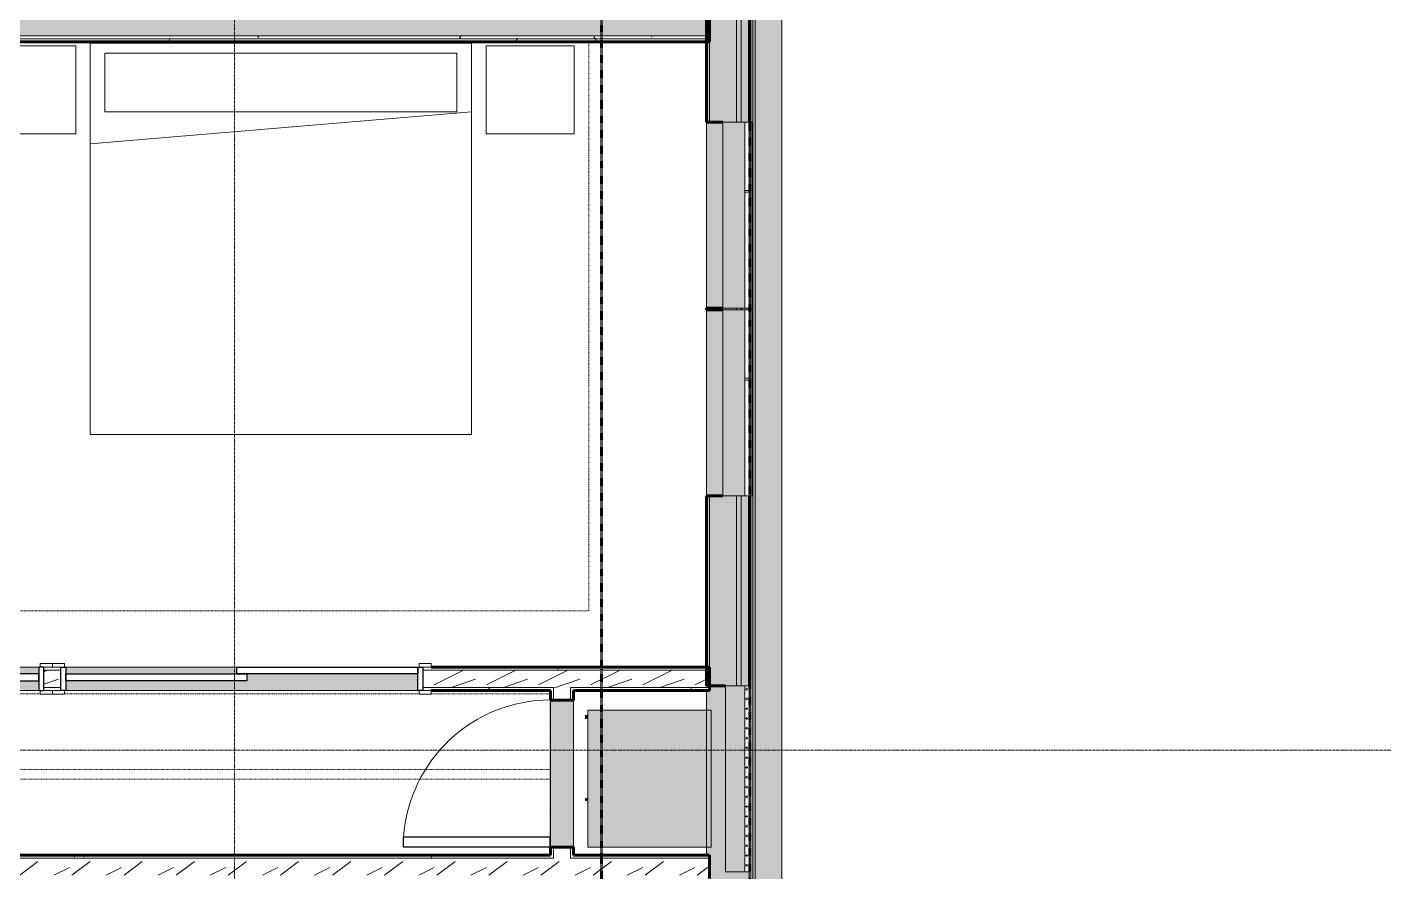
# Model space of a CAD drawing. Header units: inches. Extents: x -4061 to -1937, y 10959 to 12323.
# Drawn here: x -2215.7 to -1936.8, y 11510.4 to 11683 of the extents above; entities that cross this region are included whole.
import ezdxf

# ---------------------------------------------------------------- set-up
doc = ezdxf.new("R2010")
doc.units = ezdxf.units.IN
doc.header["$MEASUREMENT"] = 0
for name, pattern in [('Dash', [0.25, 0.125, -0.125]), ('Dash 1_16_', [0.125, 0.0625, -0.0625]), ('Grid Line 1_2_', [0.875, 0.5, -0.125, 0.125, -0.125])]:
    doc.linetypes.add(name, pattern=pattern)
for name, color, linetype, lineweight in [('0-1', 7, 'Continuous', 5), ('0-2', 250, 'Continuous', 9), ('0-3', 7, 'Continuous', 18), ('A-DOOR-1', 250, 'Continuous', 9), ('A-DOOR-2', 50, 'Continuous', 30), ('A-DOOR-FRAM-1', 50, 'Continuous', 30), ('A-GLAZ-1', 27, 'Continuous', 18), ('A-GLAZ-2', 7, 'Continuous', 18), ('A-GLAZ-3', 251, 'Continuous', 9), ('A-GLAZ-4', 55, 'Continuous', 18), ('A-WALL', 113, 'Continuous', 18), ('A-WALL-1', 8, 'Continuous', 5), ('A-WALL-2', 10, 'Continuous', 60), ('A-WALL-3', 7, 'Continuous', 18), ('A-WALL-4', 254, 'Continuous', 5), ('A-WALL-8', 27, 'Continuous', 18), ('A-WALL-PATT-1', 250, 'Continuous', 9), ('A-WALL-PATT-2', 253, 'Continuous', 9), ('A-WALL-PATT-4', 111, 'Continuous', 9), ('C-PROP-LINE-2', 91, 'Dash 1_16_', 60), ('I-FURN-1', 250, 'Continuous', 9), ('I-FURN-HDLN-1', 250, 'Dash', 9), ('I-WALL-2', 2, 'Continuous', 60), ('M-EQPM-1', 252, 'Continuous', 9), ('M-EQPM-2', 135, 'Continuous', 9), ('M-EQPM-3', 250, 'Continuous', 9), ('Q-CASE-HDLN-1', 250, 'Dash', 9), ('S-GRID-1', 1, 'Grid Line 1_2_', 9)]:
    doc.layers.add(name, color=color, linetype=linetype, lineweight=lineweight)
pattern_1 = [(0, (0, 0), (20.48, 5.12), [0.845, -14.515, 0.845, -14.515, -81.92]), (0, (0, 0), (20.48, 5.12), [-30.72, 0.845, -29.875, 0.845, -14.515, -35.84]), (0, (0, 0), (20.48, 5.12), [-76.8, 0.845, -9.395, 0.845, -24.755]), (120, (7.68, 2.56), (-14.67405, 15.1762003), [0.845, -14.515, 0.845, -14.515, -81.92]), (120, (7.68, 2.56), (-14.67405, 15.1762003), [-30.72, 0.845, -29.875, 0.845, -14.515, -35.84]), (120, (7.68, 2.56), (-14.67405, 15.1762003), [-76.8, 0.845, -9.395, 0.845, -24.755]), (240, (10.24, 12.8), (-5.80595, -20.2962003), [0.845, -14.515, 0.845, -14.515, -81.92]), (240, (10.24, 12.8), (-5.80595, -20.2962003), [-30.72, 0.845, -29.875, 0.845, -14.515, -35.84]), (240, (10.24, 12.8), (-5.80595, -20.2962003), [-76.8, 0.845, -9.395, 0.845, -24.755])]
pattern_2 = [(216.87, (4.265, 10.662), (31.9871619, 21.32545714), [5.331, -47.981]), (206.565, (10.662, 7.464), (-10.662476, -10.6620098), [11.921, -11.921]), (198.435, (10.662, 2.132), (-21.32449365, -10.6625869), [6.744, -26.974])]
pattern_3 = [(161.57, (0.32, 0.32), (-2.560496185, -0.000537386), [0, -18.214, 2.022, 0]), (18.43, (-0.32, 0.32), (-2.560496185, 0.000537386), [0, -18.214, 2.022, 0]), (108.43, (0.32, 0.32), (1.27922091, -6.400876726), [6.07, -14.166]), (71.57, (-0.32, 0.32), (1.27922091, 6.400876726), [6.07, -14.166])]

# ---------------------------------------------------------------- blocks, each defined once
blk = doc.blocks.new('HVAC_SPVU_AlliedAir_MGE4 - HVAC_SPVU_AlliedAir_MGE4-2202414-ENLARGED RCP - 3RD FLOOR PLAN - EAST')
at = {"layer": 'M-EQPM-1'}
for points in [[(14, 12.12), (14, 13.12), (-14, 13.12), (-14, 12.12), (13, 12.12)], [(14, -4.34), (14, 12.12), (-14, 12.12), (-14, -12.13), (14, -12.13)]]:
    blk.add_hatch(color=256, dxfattribs=at).paths.add_polyline_path(points, flags=0)
at = {"layer": 'M-EQPM-2'}
for points in [[(-12.25, -12.13), (-13, -12.13), (-12.99, -12.63), (-12.25, -12.63)], [(4.5, -12.63), (4.49, -12.13), (4, -12.13), (4.01, -12.63), (4.49, -12.63)]]:
    blk.add_hatch(color=256, dxfattribs=at).paths.add_polyline_path(points, flags=0)
at = {"layer": 'M-EQPM-3'}
for p, q in [((14, 13.12), (-14, 13.12)), ((-14, 13.12), (-14, 12.12)), ((-14, 12.12), (14, 12.12)), ((-14, 12.12), (-14, -12.13)), ((14, 12.12), (14, 13.12)), ((14, -12.13), (14, 12.12)), ((-14, -12.13), (14, -12.13)), ((-13, -12.63), (-12.25, -12.63)), ((4, -12.63), (4.5, -12.63))]:
    blk.add_line(p, q, dxfattribs=at)
blk = doc.blocks.new('Single-Flush - 30_ x 80_-1421383-ENLARGED RCP - 3RD FLOOR PLAN - EAST')
at = {"layer": 'A-DOOR-1'}
blk.add_arc((15, -2.375), 30.067, 180, 266.18593, dxfattribs=at)
at = {"layer": 'A-DOOR-2'}
for p, q in [((13, -2.375), (13, -32.375)), ((15, -2.375), (13, -2.375)), ((15, -2.375), (15, -32.375)), ((15, -32.375), (13, -32.375))]:
    blk.add_line(p, q, dxfattribs=at)
blk = doc.blocks.new('FOLDING_SLIDING CLOSET - 72_ x 80_-1372885-ENLARGED RCP - 3RD FLOOR PLAN - EAST')
at = {"layer": 'A-DOOR-1'}
for p, q in [((-38.75, 3.25), (-36.25, 3.25)), ((-38.75, 2.5), (-38.75, 3.25)), ((-36.25, 3.25), (-36.25, 2.5)), ((36.25, 3.25), (38.75, 3.25)), ((36.25, 2.5), (36.25, 3.25)), ((38.75, 3.25), (38.75, 2.5)), ((-36.25, 2.5), (-38.75, 2.5)), ((38.75, 2.5), (36.25, 2.5)), ((-38.75, -2.25), (-36.25, -2.25)), ((-38.75, -3), (-38.75, -2.25)), ((-36.25, -2.25), (-36.25, -3)), ((36.25, -2.25), (38.75, -2.25)), ((36.25, -3), (36.25, -2.25)), ((38.75, -2.25), (38.75, -3)), ((-36.25, -3), (-38.75, -3)), ((38.75, -3), (36.25, -3))]:
    blk.add_line(p, q, dxfattribs=at)
at = {"layer": 'A-DOOR-2'}
for p, q in [((-1, 0.5), (36, 0.5)), ((-1, -0.875), (-1, 0.5)), ((36, 0.5), (36, -0.875)), ((-36, -0.875), (1, -0.875)), ((-36, -2.25), (-36, -0.875)), ((1, -2.25), (-36, -2.25)), ((36, -0.875), (-1, -0.875)), ((1, -0.875), (1, -2.25))]:
    blk.add_line(p, q, dxfattribs=at)
at = {"layer": 'A-DOOR-FRAM-1'}
for p, q in [((-37, 2.5), (-36, 2.5)), ((-37, -2.25), (-37, 2.5)), ((-36, 2.5), (-36, -2.25)), ((36, 2.5), (37, 2.5)), ((36, -2.25), (36, 2.5)), ((37, 2.5), (37, -2.25)), ((-36, -2.25), (-37, -2.25)), ((37, -2.25), (36, -2.25))]:
    blk.add_line(p, q, dxfattribs=at)
blk = doc.blocks.new('OD_CW_Closet - OD_CW_Closet-2067908-ENLARGED RCP - 3RD FLOOR PLAN - EAST')
at = {"layer": 'Q-CASE-HDLN-1'}
for p, q in [((0.74, 22.35), (0.74, -7.65)), ((158.05, -9), (158.05, 24)), ((0.74, 8.5), (158.05, 8.5)), ((0.74, 6.5), (158.05, 6.5)), ((0.74, -9), (25.09, -9)), ((27.59, -9), (100.09, -9)), ((105.09, -9), (158.05, -9))]:
    blk.add_line(p, q, dxfattribs=at)
blk = doc.blocks.new('FOLDING_SLIDING CLOSET - 72_ x 80_-1372823-ENLARGED RCP - 3RD FLOOR PLAN - EAST')
at = {"layer": 'A-DOOR-1'}
for p, q in [((-36.25, 3), (-38.75, 3)), ((-38.75, 3), (-38.75, 2.25)), ((-36.25, 2.25), (-36.25, 3)), ((38.75, 3), (36.25, 3)), ((36.25, 3), (36.25, 2.25)), ((38.75, 2.25), (38.75, 3)), ((-38.75, 2.25), (-36.25, 2.25)), ((36.25, 2.25), (38.75, 2.25)), ((-36.25, -2.5), (-38.75, -2.5)), ((-38.75, -2.5), (-38.75, -3.25)), ((-36.25, -3.25), (-36.25, -2.5)), ((38.75, -2.5), (36.25, -2.5)), ((36.25, -2.5), (36.25, -3.25)), ((38.75, -3.25), (38.75, -2.5)), ((-38.75, -3.25), (-36.25, -3.25)), ((36.25, -3.25), (38.75, -3.25))]:
    blk.add_line(p, q, dxfattribs=at)
at = {"layer": 'A-DOOR-2'}
for p, q in [((1, 2.25), (-36, 2.25)), ((-36, 2.25), (-36, 0.875)), ((-36, 0.875), (1, 0.875)), ((36, 0.875), (-1, 0.875)), ((-1, 0.875), (-1, -0.5)), ((1, 0.875), (1, 2.25)), ((36, -0.5), (36, 0.875)), ((-1, -0.5), (36, -0.5))]:
    blk.add_line(p, q, dxfattribs=at)
at = {"layer": 'A-DOOR-FRAM-1'}
for p, q in [((-36, 2.25), (-37, 2.25)), ((-37, 2.25), (-37, -2.5)), ((-36, -2.5), (-36, 2.25)), ((36, 2.25), (36, -2.5)), ((37, 2.25), (36, 2.25)), ((37, -2.5), (37, 2.25)), ((-37, -2.5), (-36, -2.5)), ((36, -2.5), (37, -2.5))]:
    blk.add_line(p, q, dxfattribs=at)
blk = doc.blocks.new('Bed-Standard - King 78_ x 80_-1242963-ENLARGED RCP - 3RD FLOOR PLAN - EAST')
at = {"layer": 'I-FURN-1'}
for p, q in [((49.69, 38.2), (-28.31, 38.2)), ((-28.31, 38.2), (-28.31, -41.8)), ((49.69, -41.8), (49.69, 38.2)), ((-25.31, 36.2), (-25.31, 24.2)), ((-25.31, 36.2), (46.69, 36.2)), ((46.69, 36.2), (46.69, 24.2)), ((49.69, 24.2), (-28.31, 17.63)), ((-25.31, 24.2), (46.69, 24.2)), ((-28.31, -41.8), (49.69, -41.8))]:
    blk.add_line(p, q, dxfattribs=at)
at = {"layer": 'I-FURN-HDLN-1'}
for p, q in [((-64.31, 38.2), (-64.31, -77.8)), ((73.69, -77.8), (73.69, 38.2)), ((-64.31, -77.8), (73.69, -77.8))]:
    blk.add_line(p, q, dxfattribs=at)
blk = doc.blocks.new('Table-Night Stand - 18_ x 18_ x 24_-1352623-ENLARGED RCP - 3RD FLOOR PLAN - EAST')
at = {"layer": 'I-FURN-1'}
for p, q in [((18.15, 18), (0.15, 18)), ((0.15, 18), (0.15, 0)), ((18.15, 0), (18.15, 18)), ((0.15, 0), (18.15, 0))]:
    blk.add_line(p, q, dxfattribs=at)
blk = doc.blocks.new('CTR - 1st Phase - Unit Layouts_rvt-1-ENLARGED RCP - 3RD FLOOR PLAN - EAST')
at = {"layer": 'A-WALL-1'}
h = blk.add_hatch(color=256, dxfattribs=at)
h.paths.add_polyline_path([(-2213.32, 11547.42), (-2213.32, 11549.42), (-2250.32, 11549.42), (-2250.32, 11550.8), (-2285.32, 11550.8), (-2285.32, 11547.42), (-2238.78, 11547.42)], flags=0)
h.paths.add_polyline_path([(-2248.32, 11550.8), (-2213.32, 11550.8), (-2213.32, 11552.17), (-2248.32, 11552.17), (-2248.32, 11551.15)], flags=0)
h = blk.add_hatch(color=256, dxfattribs=at)
h.paths.add_polyline_path([(-2203.03, 11547.42), (-2135.82, 11547.42), (-2135.82, 11550.8), (-2170.82, 11550.8), (-2170.82, 11549.42), (-2207.82, 11549.42), (-2207.82, 11547.42)], flags=0)
h.paths.add_polyline_path([(-2172.82, 11550.8), (-2172.82, 11552.17), (-2207.82, 11552.17), (-2207.82, 11550.8), (-2202.86, 11550.8)], flags=0)
blk.add_hatch(color=256, dxfattribs=at).paths.add_polyline_path([(-2108.59, 11515.42), (-2103.97, 11515.42), (-2103.97, 11545.42), (-2108.72, 11545.42), (-2108.72, 11515.42)], flags=0)
at = {"layer": 'A-WALL-PATT-1'}
h = blk.add_hatch(dxfattribs=at)
h.set_pattern_fill('FP_1', color=256, style=0, pattern_type=2)
h.set_pattern_definition(pattern_1)
h.paths.add_polyline_path([(-2123.92, 11551.55), (-2076.17, 11551.55), (-2076.17, 11552.17), (-2134.82, 11552.17), (-2134.82, 11551.55), (-2124.86, 11551.55)], flags=0)
h.paths.add_polyline_path([(-2210.57, 11551.55), (-2208.82, 11551.55), (-2208.82, 11552.17), (-2212.32, 11552.17), (-2212.32, 11551.55)], flags=0)
h.paths.add_polyline_path([(-2288.07, 11551.55), (-2286.32, 11551.55), (-2286.32, 11552.17), (-2304.48, 11552.17), (-2303.86, 11551.55), (-2300.36, 11551.55)], flags=0)
h = blk.add_hatch(dxfattribs=at)
h.set_pattern_fill('FP_1', color=256, style=0, pattern_type=2)
h.set_pattern_definition(pattern_1)
h.paths.add_polyline_path([(-2093.26, 11547.42), (-2076.17, 11547.42), (-2076.17, 11548.05), (-2104.6, 11548.05), (-2104.6, 11547.42), (-2101.05, 11547.42)], flags=0)
h.paths.add_polyline_path([(-2133.07, 11547.42), (-2108.1, 11547.42), (-2108.1, 11548.05), (-2134.82, 11548.05), (-2134.82, 11547.42)], flags=0)
h.paths.add_polyline_path([(-2210.57, 11547.42), (-2208.82, 11547.42), (-2208.82, 11548.05), (-2212.32, 11548.05), (-2212.32, 11547.42)], flags=0)
h.paths.add_polyline_path([(-2299.73, 11547.42), (-2286.32, 11547.42), (-2286.32, 11548.05), (-2300.36, 11548.05)], flags=0)
h = blk.add_hatch(dxfattribs=at)
h.set_pattern_fill('FP_1', color=256, style=0, pattern_type=2)
h.set_pattern_definition(pattern_1)
h.paths.add_polyline_path([(-2108.1, 11513.77), (-2108.1, 11515.42), (-2108.72, 11515.42), (-2108.72, 11513.77), (-2108.59, 11513.77)], flags=0)
h.paths.add_polyline_path([(-2108.1, 11545.42), (-2108.1, 11547.42), (-2108.72, 11547.42), (-2108.72, 11545.42)], flags=0)
h = blk.add_hatch(dxfattribs=at)
h.set_pattern_fill('FP_1', color=256, style=0, pattern_type=2)
h.set_pattern_definition(pattern_1)
h.paths.add_polyline_path([(-2093.26, 11513.15), (-2076.17, 11513.15), (-2076.17, 11513.77), (-2104.6, 11513.77), (-2104.6, 11513.15), (-2101.05, 11513.15)], flags=0)
h.paths.add_polyline_path([(-2208.82, 11513.15), (-2108.1, 11513.15), (-2108.1, 11513.77), (-2266.97, 11513.77), (-2266.34, 11513.15), (-2212.32, 11513.15)], flags=0)
at = {"layer": 'A-WALL-PATT-2'}
h = blk.add_hatch(dxfattribs=at)
h.set_pattern_fill('FP_2', color=256, style=0, pattern_type=2)
h.set_pattern_definition(pattern_2)
h.paths.add_polyline_path([(-2076.8, 11548.05), (-2076.17, 11548.05), (-2076.17, 11551.55), (-2134.82, 11551.55), (-2134.82, 11548.05), (-2077.93, 11548.05)], flags=0)
h.paths.add_polyline_path([(-2212.32, 11548.05), (-2208.82, 11548.05), (-2208.82, 11551.55), (-2212.32, 11551.55), (-2212.32, 11549.37)], flags=0)
h.paths.add_polyline_path([(-2301.24, 11548.05), (-2286.32, 11548.05), (-2286.32, 11551.55), (-2304.74, 11551.55), (-2302.56, 11549.37)], flags=0)
h = blk.add_hatch(dxfattribs=at)
h.set_pattern_fill('FP_2', color=256, style=0, pattern_type=2)
h.set_pattern_definition(pattern_2)
h.paths.add_polyline_path([(-2108.1, 11513.15), (-2104.6, 11513.15), (-2104.6, 11515.42), (-2108.1, 11515.42), (-2108.1, 11513.77)], flags=0)
h.paths.add_polyline_path([(-2108.1, 11545.42), (-2104.6, 11545.42), (-2104.6, 11548.05), (-2108.1, 11548.05), (-2108.1, 11547.41)], flags=0)
h = blk.add_hatch(dxfattribs=at)
h.set_pattern_fill('FP_2', color=256, style=0, pattern_type=2)
h.set_pattern_definition(pattern_2)
h.paths.add_polyline_path([(-2076.17, 11509.65), (-2076.17, 11513.15), (-2271.29, 11513.15), (-2267.79, 11509.65), (-2076.8, 11509.65)], flags=0)
at = {"layer": 'A-WALL-2'}
for p, q in [((-2133.07, 11552.17), (-2076.17, 11552.17)), ((-2076.17, 11552.17), (-2076.17, 11547.42)), ((-2108.72, 11547.42), (-2133.07, 11547.42)), ((-2108.72, 11545.42), (-2108.72, 11547.42)), ((-2076.17, 11547.42), (-2103.97, 11547.42)), ((-2103.97, 11547.42), (-2103.97, 11545.42)), ((-2103.97, 11545.42), (-2108.72, 11545.42)), ((-2108.72, 11513.77), (-2108.72, 11515.42)), ((-2108.72, 11515.42), (-2103.97, 11515.42)), ((-2103.97, 11515.42), (-2103.97, 11513.77)), ((-2266.08, 11513.77), (-2108.72, 11513.77)), ((-2103.97, 11513.77), (-2076.17, 11513.77)), ((-2076.17, 11513.77), (-2076.17, 11509.02))]:
    blk.add_line(p, q, dxfattribs=at)
at = {"layer": 'A-WALL-3'}
for p, q in [((-2213.32, 11552.17), (-2248.32, 11552.17)), ((-2208.82, 11551.55), (-2212.32, 11551.55)), ((-2172.82, 11552.17), (-2207.82, 11552.17)), ((-2076.17, 11551.55), (-2134.82, 11551.55)), ((-2285.32, 11547.42), (-2213.32, 11547.42)), ((-2208.82, 11548.05), (-2212.32, 11548.05)), ((-2207.82, 11547.42), (-2135.82, 11547.42)), ((-2108.1, 11548.05), (-2134.82, 11548.05)), ((-2108.1, 11548.05), (-2108.1, 11547.42)), ((-2108.1, 11547.42), (-2108.1, 11545.42)), ((-2076.17, 11548.05), (-2104.6, 11548.05)), ((-2104.6, 11548.05), (-2104.6, 11547.42)), ((-2104.6, 11547.42), (-2104.6, 11545.42)), ((-2108.72, 11545.42), (-2108.72, 11515.42)), ((-2103.97, 11515.42), (-2103.97, 11545.42)), ((-2108.1, 11515.42), (-2108.1, 11513.77)), ((-2104.6, 11515.42), (-2104.6, 11513.77)), ((-2108.1, 11513.15), (-2266.34, 11513.15)), ((-2108.1, 11513.77), (-2108.1, 11513.15)), ((-2104.6, 11513.77), (-2104.6, 11513.15)), ((-2076.17, 11513.15), (-2104.6, 11513.15))]:
    blk.add_line(p, q, dxfattribs=at)
at = {"layer": '0-2'}
for name, p in [('Bed-Standard - King 78_ x 80_-1242963-ENLARGED RCP - 3RD FLOOR PLAN - EAST', (-2174.55, 11641.52)), ('Table-Night Stand - 18_ x 18_ x 24_-1352623-ENLARGED RCP - 3RD FLOOR PLAN - EAST', (-2223.94, 11661.22)), ('Table-Night Stand - 18_ x 18_ x 24_-1352623-ENLARGED RCP - 3RD FLOOR PLAN - EAST', (-2122.01, 11661.22)), ('FOLDING_SLIDING CLOSET - 72_ x 80_-1372823-ENLARGED RCP - 3RD FLOOR PLAN - EAST', (-2249.32, 11549.92))]:
    blk.add_blockref(name, p, dxfattribs=at)
for name, p, rotation in [('FOLDING_SLIDING CLOSET - 72_ x 80_-1372885-ENLARGED RCP - 3RD FLOOR PLAN - EAST', (-2171.82, 11549.92), 180), ('OD_CW_Closet - OD_CW_Closet-2067908-ENLARGED RCP - 3RD FLOOR PLAN - EAST', (-2107.99, 11537.77), 180), ('Single-Flush - 30_ x 80_-1421383-ENLARGED RCP - 3RD FLOOR PLAN - EAST', (-2106.35, 11530.42), 269.9999999998503), ('HVAC_SPVU_AlliedAir_MGE4 - HVAC_SPVU_AlliedAir_MGE4-2202414-ENLARGED RCP - 3RD FLOOR PLAN - EAST', (-2088.92, 11529.39), 269.9999999998131)]:
    blk.add_blockref(name, p, dxfattribs=dict(at, rotation=rotation))
blk = doc.blocks.new('Basic Wall _ EXT - FIBER CEMENT - LARGE - ___-2162456-ENLARGED RCP - 3RD FLOOR PLAN - EAST')
at = {"layer": 'A-WALL-8'}
h = blk.add_hatch(color=256, dxfattribs=at)
h.paths.add_polyline_path([(-2067.31, 11246.78), (-2067.31, 12009.39), (-2067.92, 12009.39), (-2067.92, 12009.01), (-2067.42, 12009.01), (-2067.42, 11970.99), (-2067.92, 11970.99), (-2067.92, 11932.4), (-2067.42, 11932.4), (-2067.42, 11894.38), (-2067.92, 11894.38), (-2067.92, 11740.4), (-2067.42, 11740.4), (-2067.42, 11702.38), (-2067.92, 11702.38), (-2067.92, 11663.6), (-2067.42, 11663.6), (-2067.42, 11625.58), (-2067.92, 11625.58), (-2067.92, 11625.2), (-2067.42, 11625.2), (-2067.42, 11587.18), (-2067.92, 11587.18), (-2067.92, 11471.6), (-2067.42, 11471.6), (-2067.42, 11433.58), (-2067.92, 11433.58), (-2067.92, 11356.4), (-2067.42, 11356.4), (-2067.42, 11318.38), (-2067.92, 11318.38), (-2067.92, 11318), (-2067.42, 11318), (-2067.42, 11279.98), (-2067.92, 11279.98), (-2067.92, 11247.39)], flags=0)
h.paths.add_polyline_path([(-2067.42, 12009.45), (-2067.31, 12009.45), (-2067.31, 12012.08), (-2067.55, 12012.08), (-2067.55, 12011.89), (-2067.61, 12011.89), (-2067.61, 12009.45)], flags=0)
h.paths.add_polyline_path([(-2067.55, 12114.4), (-2067.31, 12114.4), (-2067.31, 12117.03), (-2067.61, 12117.03), (-2067.61, 12114.59), (-2067.55, 12114.59)], flags=0)
h.paths.add_polyline_path([(-2067.92, 12117.15), (-2067.31, 12117.15), (-2067.31, 12117.51), (-2067.92, 12117.51), (-2067.92, 12117.15)], flags=0)
h.paths.add_polyline_path([(-2067.31, 12119.09), (-2067.31, 12119.2), (-2067.42, 12119.09)], flags=0)
h = blk.add_hatch(color=256, dxfattribs=at)
h.paths.add_polyline_path([(-2067.03, 11246.49), (-2067.03, 12119.48), (-2067.11, 12119.38), (-2067.11, 12009.39), (-2067.31, 12009.39), (-2067.31, 11246.78), (-2067.17, 11246.64)], flags=0)
h.paths.add_polyline_path([(-2067.17, 12009.45), (-2067.17, 12012.08), (-2067.31, 12012.08), (-2067.31, 12009.45)], flags=0)
h.paths.add_polyline_path([(-2067.31, 12114.4), (-2067.17, 12114.4), (-2067.17, 12117.03), (-2067.31, 12117.03), (-2067.31, 12114.54)], flags=0)
h.paths.add_polyline_path([(-2067.31, 12117.15), (-2067.17, 12117.15), (-2067.17, 12117.51), (-2067.31, 12117.51)], flags=0)
h.paths.add_polyline_path([(-2067.31, 12119.09), (-2067.17, 12119.09), (-2067.17, 12119.34), (-2067.31, 12119.2)], flags=0)
for points in [[(-2066.9, 11246.36), (-2066.92, 12119.6), (-2067.03, 12119.48), (-2066.99, 11246.45), (-2066.92, 11246.38)], [(-2066.84, 11246.31), (-2066.86, 12119.66), (-2066.87, 12119.63), (-2066.84, 11246.31)]]:
    blk.add_hatch(color=256, dxfattribs=at).paths.add_polyline_path(points, flags=0)
at = {"layer": 'A-WALL-3'}
for p, q in [((-2066.84, 12119.67), (-2066.84, 11246.31)), ((-2067.31, 11246.78), (-2067.31, 12009.39))]:
    blk.add_line(p, q, dxfattribs=at)
blk = doc.blocks.new('Basic Wall _ EXT - FIBER CEMENT - SMALL - ___-2145930-ENLARGED RCP - 3RD FLOOR PLAN - EAST')
at = {"layer": 'A-WALL-8'}
blk.add_hatch(color=256, dxfattribs=at).paths.add_polyline_path([(-2061.36, 11240.83), (-2061.36, 12125.15), (-2066.84, 12119.64), (-2066.84, 11246.31), (-2061.44, 11240.9)], flags=0)
at = {"layer": 'A-WALL-3'}
blk.add_line((-2061.36, 11240.83), (-2061.36, 12125.15), dxfattribs=at)
blk = doc.blocks.new('_THE_ WINDOW _ DOOR - hvac panel - 3rd floor-2113390-ENLARGED RCP - 3RD FLOOR PLAN - EAST')
at = {"layer": 'A-GLAZ-3'}
h = blk.add_hatch(dxfattribs=at)
h.set_pattern_fill('FP_6', color=256, style=0, pattern_type=2)
h.set_pattern_definition([(0, (41.062, 4.438), (1, -1), [0.5, -1.5]), (270, (41.312, 4.687), (-1, -1), [0.5, -1.5])])
h.paths.add_polyline_path([(-19.01, 3.44), (19.01, 3.44), (19.01, 4.44), (-19.01, 4.44), (-19.01, 3.66)], flags=0)
at = {"layer": 'A-GLAZ-4'}
blk.add_hatch(color=256, dxfattribs=at).paths.add_polyline_path([(12.39, -0.56), (19.01, -0.56), (19.01, 3.44), (-19.01, 3.44), (-19.01, -0.56), (4.73, -0.56)], flags=0)
at = {"layer": 'A-GLAZ-2'}
for p, q in [((19.01, 4.44), (-19.01, 4.44)), ((-19.01, 4.44), (-19.01, 3.44)), ((-19.01, 3.44), (19.01, 3.44)), ((-19.01, 3.44), (-19.01, -0.56)), ((19.01, 4.44), (19.01, 3.44)), ((19.01, 3.44), (19.01, -0.56)), ((-19.01, -0.56), (19.01, -0.56))]:
    blk.add_line(p, q, dxfattribs=at)
blk = doc.blocks.new('_THE_ WINDOW _ DOOR - Window - 3rd Floor-2113392-ENLARGED RCP - 3RD FLOOR PLAN - EAST')
at = {"layer": 'A-GLAZ-1'}
h = blk.add_hatch(color=256, dxfattribs=at)
h.paths.add_polyline_path([(-19.01, -1.06), (19.01, -1.03), (19.01, 3.44), (-19.01, 3.44), (-19.01, -1.03)], flags=0)
h.paths.add_polyline_path([(-11.45, 4.44), (19.01, 4.44), (19.01, 4.94), (-19.01, 4.94), (-19.01, 4.44)], flags=0)
at = {"layer": 'A-GLAZ-3'}
h = blk.add_hatch(dxfattribs=at)
h.set_pattern_fill('FP_5', color=256, style=0, pattern_type=2)
h.set_pattern_definition([(0, (25.74, 1.51), (-38.4, -120.38), [0.392, -38.007]), (0, (25.74, 1.12), (-38.4, -120.38), [0.392, -38.007]), (0, (25.74, -14.85), (-38.4, -120.38), [0.392, -38.007]), (0, (25.74, -15.24), (-38.4, -120.38), [0.392, -38.007]), (0, (25.74, -31.2), (-38.4, -120.38), [0.393, -38.008]), (0, (25.74, -31.6), (-38.4, -120.38), [0.393, -38.008]), (0, (25.74, -47.56), (-38.4, -120.38), [0.393, -38.008]), (0, (25.74, -47.95), (-38.4, -120.38), [0.393, -38.008]), (0, (25.74, -63.92), (-38.4, -120.38), [0.393, -38.008]), (0, (25.74, -64.31), (-38.4, -120.38), [0.393, -38.008]), (0, (25.74, -80.28), (-38.4, -120.38), [0.393, -38.008]), (0, (25.74, -80.67), (-38.4, -120.38), [0.393, -38.008]), (0, (25.74, -96.63), (-38.4, -120.38), [0.393, -38.008]), (0, (25.74, -97.03), (-38.4, -120.38), [0.393, -38.008]), (0, (25.74, -112.99), (-38.4, -120.38), [0.392, -38.007]), (0, (25.74, -113.38), (-38.4, -120.38), [0.392, -38.007]), (0, (43.19, 1.51), (-38.4, -120.38), [0.393, -38.008]), (0, (43.19, 1.12), (-38.4, -120.38), [0.393, -38.008]), (0, (43.19, -14.85), (-38.4, -120.38), [0.393, -38.008]), (0, (43.19, -15.24), (-38.4, -120.38), [0.393, -38.008]), (0, (43.19, -31.2), (-38.4, -120.38), [0.393, -38.008]), (0, (43.19, -31.6), (-38.4, -120.38), [0.393, -38.008]), (0, (43.19, -47.56), (-38.4, -120.38), [0.393, -38.008]), (0, (43.19, -47.95), (-38.4, -120.38), [0.393, -38.008]), (0, (43.19, -63.92), (-38.4, -120.38), [0.393, -38.008]), (0, (43.19, -64.31), (-38.4, -120.38), [0.393, -38.008]), (0, (43.19, -80.28), (-38.4, -120.38), [0.393, -38.008]), (0, (43.19, -80.67), (-38.4, -120.38), [0.393, -38.008]), (0, (43.19, -96.63), (-38.4, -120.38), [0.393, -38.008]), (0, (43.19, -97.03), (-38.4, -120.38), [0.393, -38.008]), (0, (43.19, -112.99), (-38.4, -120.38), [0.392, -38.007]), (0, (43.19, -113.38), (-38.4, -120.38), [0.392, -38.007]), (0, (60.64, 1.51), (-38.4, -120.38), [0.392, -38.007]), (0, (60.64, 1.12), (-38.4, -120.38), [0.392, -38.007]), (0, (60.64, -14.85), (-38.4, -120.38), [0.392, -38.007]), (0, (60.64, -15.24), (-38.4, -120.38), [0.392, -38.007]), (0, (60.64, -31.2), (-38.4, -120.38), [0.392, -38.007]), (0, (60.64, -31.6), (-38.4, -120.38), [0.392, -38.007]), (0, (60.64, -47.56), (-38.4, -120.38), [0.392, -38.007]), (0, (60.64, -47.95), (-38.4, -120.38), [0.392, -38.007]), (0, (60.64, -63.92), (-38.4, -120.38), [0.392, -38.007]), (0, (60.64, -64.31), (-38.4, -120.38), [0.392, -38.007]), (0, (60.64, -80.28), (-38.4, -120.38), [0.392, -38.007]), (0, (60.64, -80.67), (-38.4, -120.38), [0.392, -38.007]), (0, (60.64, -96.63), (-38.4, -120.38), [0.392, -38.007]), (0, (60.64, -97.03), (-38.4, -120.38), [0.392, -38.007]), (0, (60.64, -112.99), (-38.4, -120.38), [0.392, -38.007]), (0, (60.64, -113.38), (-38.4, -120.38), [0.392, -38.007]), (270, (24, 4.063), (-38.4, -2e-15), [120, -0.375]), (270, (24.375, 4.063), (-38.4, -2e-15), [120, -0.375]), (270, (25.74, 1.51), (-38.4, -2e-15), [0.392, -119.982]), (270, (25.74, -14.848), (-38.4, -2e-15), [0.393, -119.983]), (270, (25.74, -31.206), (-38.4, -2e-15), [0.392, -119.982]), (270, (25.74, -47.563), (-38.4, -2e-15), [0.392, -119.982]), (270, (25.74, -63.92), (-38.4, -2e-15), [0.392, -119.982]), (270, (25.74, -80.277), (-38.4, -2e-15), [0.392, -119.982]), (270, (25.74, -96.634), (-38.4, -2e-15), [0.392, -119.982]), (270, (25.74, -112.99), (-38.4, -2e-15), [0.392, -119.982]), (270, (26.134, 1.51), (-38.4, -2e-15), [0.392, -119.982]), (270, (26.134, -14.848), (-38.4, -2e-15), [0.393, -119.983]), (270, (26.134, -31.206), (-38.4, -2e-15), [0.392, -119.982]), (270, (26.134, -47.563), (-38.4, -2e-15), [0.392, -119.982]), (270, (26.134, -63.92), (-38.4, -2e-15), [0.392, -119.982]), (270, (26.134, -80.277), (-38.4, -2e-15), [0.392, -119.982]), (270, (26.134, -96.634), (-38.4, -2e-15), [0.392, -119.982]), (270, (26.134, -112.99), (-38.4, -2e-15), [0.392, -119.982]), (270, (43.19, 1.51), (-38.4, -2e-15), [0.392, -119.982]), (270, (43.19, -14.848), (-38.4, -2e-15), [0.393, -119.983]), (270, (43.19, -31.206), (-38.4, -2e-15), [0.392, -119.982]), (270, (43.19, -47.563), (-38.4, -2e-15), [0.392, -119.982]), (270, (43.19, -63.92), (-38.4, -2e-15), [0.392, -119.982]), (270, (43.19, -80.277), (-38.4, -2e-15), [0.392, -119.982]), (270, (43.19, -96.634), (-38.4, -2e-15), [0.392, -119.982]), (270, (43.19, -112.99), (-38.4, -2e-15), [0.392, -119.982]), (270, (43.584, 1.51), (-38.4, -2e-15), [0.392, -119.982]), (270, (43.584, -14.848), (-38.4, -2e-15), [0.393, -119.983]), (270, (43.584, -31.206), (-38.4, -2e-15), [0.392, -119.982]), (270, (43.584, -47.563), (-38.4, -2e-15), [0.392, -119.982]), (270, (43.584, -63.92), (-38.4, -2e-15), [0.392, -119.982]), (270, (43.584, -80.277), (-38.4, -2e-15), [0.392, -119.982]), (270, (43.584, -96.634), (-38.4, -2e-15), [0.392, -119.982]), (270, (43.584, -112.99), (-38.4, -2e-15), [0.392, -119.982]), (270, (60.64, 1.51), (-38.4, -2e-15), [0.392, -119.982]), (270, (60.64, -14.848), (-38.4, -2e-15), [0.392, -119.982]), (270, (60.64, -31.206), (-38.4, -2e-15), [0.392, -119.982]), (270, (60.64, -47.563), (-38.4, -2e-15), [0.392, -119.982]), (270, (60.64, -63.92), (-38.4, -2e-15), [0.392, -119.982]), (270, (60.64, -80.277), (-38.4, -2e-15), [0.392, -119.982]), (270, (60.64, -96.634), (-38.4, -2e-15), [0.392, -119.982]), (270, (60.64, -112.99), (-38.4, -2e-15), [0.392, -119.982]), (270, (61.034, 1.51), (-38.4, -2e-15), [0.392, -119.982]), (270, (61.034, -14.848), (-38.4, -2e-15), [0.392, -119.982]), (270, (61.034, -31.206), (-38.4, -2e-15), [0.392, -119.982]), (270, (61.034, -47.563), (-38.4, -2e-15), [0.392, -119.982]), (270, (61.034, -63.92), (-38.4, -2e-15), [0.392, -119.982]), (270, (61.034, -80.277), (-38.4, -2e-15), [0.392, -119.982]), (270, (61.034, -96.634), (-38.4, -2e-15), [0.392, -119.982]), (270, (61.034, -112.99), (-38.4, -2e-15), [0.392, -119.982]), (180, (62.4, 4.44), (-38.4, -120.38), [38.025, -0.375]), (180, (62.4, 4.06), (-38.4, -120.38), [38.025, -0.375])])
h.paths.add_polyline_path([(3.88, 3.44), (19.01, 3.44), (19.01, 4.44), (-19.01, 4.44), (-19.01, 3.44), (-3.78, 3.44)], flags=0)
at = {"layer": 'A-GLAZ-2'}
for p, q in [((19.01, 4.94), (-19.01, 4.94)), ((-19.01, 4.94), (-19.01, 4.44)), ((19.01, 4.44), (-19.01, 4.44)), ((-19.01, 4.44), (-19.01, 3.44)), ((-19.01, 3.44), (-19.01, -1.06)), ((-19.01, 3.44), (19.01, 3.44)), ((19.01, 4.94), (19.01, 4.44)), ((19.01, 4.44), (19.01, 3.44)), ((19.01, 3.44), (19.01, -1.06)), ((-19.01, -1.06), (19.01, -1.06))]:
    blk.add_line(p, q, dxfattribs=at)
blk = doc.blocks.new('CTR - 1st Phase - Shell_rvt-1-ENLARGED RCP - 3RD FLOOR PLAN - EAST')
at = {"layer": 'A-WALL-1'}
h = blk.add_hatch(color=256, dxfattribs=at)
h.paths.add_polyline_path([(-2068.17, 11249.14), (-2068.17, 11279.98), (-2069.67, 11279.98), (-2069.67, 11249.14), (-2068.2, 11249.14)], flags=0)
h.paths.add_polyline_path([(-2068.17, 11318), (-2068.17, 11318.38), (-2069.67, 11318.38), (-2069.67, 11318), (-2068.92, 11318)], flags=0)
h.paths.add_polyline_path([(-2068.92, 11356.4), (-2068.17, 11356.4), (-2068.17, 11433.58), (-2069.67, 11433.58), (-2069.67, 11356.4)], flags=0)
h.paths.add_polyline_path([(-2068.92, 11471.6), (-2068.17, 11471.6), (-2068.17, 11510.38), (-2069.67, 11510.38), (-2069.67, 11471.6)], flags=0)
h.paths.add_polyline_path([(-2068.92, 11548.4), (-2068.17, 11548.4), (-2068.17, 11587.18), (-2069.67, 11587.18), (-2069.67, 11548.4)], flags=0)
h.paths.add_polyline_path([(-2069.67, 11625.2), (-2068.17, 11625.2), (-2068.17, 11625.58), (-2069.67, 11625.58)], flags=0)
h.paths.add_polyline_path([(-2069.67, 11663.6), (-2068.17, 11663.6), (-2068.17, 11702.38), (-2069.67, 11702.38), (-2069.67, 11666.82)], flags=0)
h.paths.add_polyline_path([(-2068.92, 11740.4), (-2068.17, 11740.4), (-2068.17, 11817.58), (-2069.67, 11817.58), (-2069.67, 11740.4)], flags=0)
h.paths.add_polyline_path([(-2068.92, 11855.6), (-2068.17, 11855.6), (-2068.17, 11894.38), (-2069.67, 11894.38), (-2069.67, 11855.6)], flags=0)
h.paths.add_polyline_path([(-2068.92, 11932.4), (-2068.17, 11932.4), (-2068.17, 11970.99), (-2069.67, 11970.99), (-2069.67, 11932.4)], flags=0)
h.paths.add_polyline_path([(-2069.61, 12009.01), (-2068.17, 12009.01), (-2068.17, 12009.45), (-2069.19, 12009.45), (-2069.19, 12009.58), (-2069.61, 12009.58), (-2069.61, 12009.39), (-2069.67, 12009.39), (-2069.67, 12009.01)], flags=0)
for points in [[(-2076.17, 11625.58), (-2073.42, 11625.58), (-2073.42, 11663.6), (-2076.8, 11663.6), (-2076.8, 11625.58)], [(-2076.8, 11587.18), (-2073.42, 11587.18), (-2073.42, 11625.2), (-2076.8, 11625.2), (-2076.8, 11591.65)], [(-2076.17, 11510.38), (-2072.92, 11510.38), (-2072.92, 11548.4), (-2076.17, 11548.4), (-2076.17, 11547.42), (-2076.8, 11547.42), (-2076.8, 11543.39), (-2075.8, 11543.39), (-2075.8, 11515.39), (-2076.8, 11515.39), (-2076.8, 11513.77), (-2076.17, 11513.77), (-2076.17, 11511.79)]]:
    blk.add_hatch(color=256, dxfattribs=at).paths.add_polyline_path(points, flags=0)
at = {"layer": 'A-WALL-4'}
h = blk.add_hatch(color=256, dxfattribs=at)
h.paths.add_polyline_path([(-2068.17, 11247.64), (-2067.92, 11247.67), (-2067.92, 11279.98), (-2068.17, 11279.98), (-2068.17, 11247.67)], flags=0)
h.paths.add_polyline_path([(-2068.17, 11318), (-2067.92, 11318), (-2067.92, 11318.38), (-2068.17, 11318.38)], flags=0)
h.paths.add_polyline_path([(-2068.17, 11356.4), (-2067.92, 11356.4), (-2067.92, 11433.58), (-2068.17, 11433.58), (-2068.17, 11356.76)], flags=0)
h.paths.add_polyline_path([(-2067.92, 11471.6), (-2067.92, 11510.38), (-2068.17, 11510.38), (-2068.17, 11471.6)], flags=0)
h.paths.add_polyline_path([(-2068.17, 11548.4), (-2067.92, 11548.4), (-2067.92, 11587.18), (-2068.17, 11587.18), (-2068.17, 11549.37)], flags=0)
h.paths.add_polyline_path([(-2068.17, 11625.2), (-2067.92, 11625.2), (-2067.92, 11625.58), (-2068.17, 11625.58)], flags=0)
h.paths.add_polyline_path([(-2067.92, 11663.6), (-2067.92, 11702.38), (-2068.17, 11702.38), (-2068.17, 11663.6)], flags=0)
h.paths.add_polyline_path([(-2067.92, 11740.4), (-2067.92, 11817.58), (-2068.17, 11817.58), (-2068.17, 11740.4)], flags=0)
h.paths.add_polyline_path([(-2067.92, 11855.6), (-2067.92, 11894.38), (-2068.17, 11894.38), (-2068.17, 11855.6)], flags=0)
h.paths.add_polyline_path([(-2067.92, 11932.4), (-2067.92, 11970.99), (-2068.17, 11970.99), (-2068.17, 11932.4)], flags=0)
h.paths.add_polyline_path([(-2068.17, 12009.01), (-2067.92, 12009.01), (-2067.92, 12009.39), (-2068.17, 12009.39)], flags=0)
at = {"layer": 'A-WALL-PATT-2'}
h = blk.add_hatch(dxfattribs=at)
h.set_pattern_fill('FP_1', color=256, style=0, pattern_type=2)
h.set_pattern_definition(pattern_1)
h.paths.add_polyline_path([(-2076.65, 11256.26), (-2076.17, 11256.27), (-2076.17, 11279.98), (-2076.8, 11279.98), (-2076.8, 11256.26)], flags=0)
h.paths.add_polyline_path([(-2076.8, 11318), (-2076.17, 11318), (-2076.17, 11318.38), (-2076.8, 11318.38)], flags=0)
h.paths.add_polyline_path([(-2076.8, 11356.4), (-2076.17, 11356.4), (-2076.17, 11433.58), (-2076.8, 11433.58), (-2076.8, 11356.76)], flags=0)
h.paths.add_polyline_path([(-2076.8, 11471.6), (-2076.17, 11471.6), (-2076.17, 11509.02), (-2076.8, 11509.02), (-2076.8, 11474.21)], flags=0)
h.paths.add_polyline_path([(-2076.17, 11552.17), (-2076.17, 11587.18), (-2076.8, 11587.18), (-2076.8, 11552.17), (-2076.23, 11552.17)], flags=0)
h.paths.add_polyline_path([(-2076.8, 11625.2), (-2076.17, 11625.2), (-2076.17, 11625.58), (-2076.8, 11625.58)], flags=0)
h.paths.add_polyline_path([(-2076.8, 11663.6), (-2076.17, 11663.6), (-2076.17, 11679.99), (-2076.8, 11679.99), (-2076.8, 11666.82)], flags=0)
h.paths.add_polyline_path([(-2076.8, 11685.99), (-2076.17, 11685.99), (-2076.17, 11702.38), (-2076.8, 11702.38), (-2076.8, 11690.31)], flags=0)
h.paths.add_polyline_path([(-2076.8, 11740.4), (-2076.17, 11740.4), (-2076.2, 11814.43), (-2076.8, 11814.43), (-2076.8, 11741.98)], flags=0)
h.paths.add_polyline_path([(-2076.2, 11856.95), (-2076.17, 11856.95), (-2076.17, 11894.38), (-2076.8, 11894.38), (-2076.8, 11856.95)], flags=0)
h.paths.add_polyline_path([(-2076.8, 11932.4), (-2076.17, 11932.4), (-2076.17, 11970.99), (-2076.8, 11970.99), (-2076.8, 11934.6)], flags=0)
h.paths.add_polyline_path([(-2076.8, 12009.01), (-2076.17, 12009.01), (-2076.17, 12009.58), (-2076.8, 12009.58)], flags=0)
h = blk.add_hatch(dxfattribs=at)
h.set_pattern_fill('FP_4', color=256, style=0, pattern_type=2)
h.set_pattern_definition(pattern_3)
h.paths.add_polyline_path([(-2075.17, 11255.64), (-2070.67, 11255.64), (-2070.67, 11279.98), (-2076.17, 11279.98), (-2076.17, 11255.64), (-2075.25, 11255.64)], flags=0)
h.paths.add_polyline_path([(-2070.67, 11318), (-2070.67, 11318.38), (-2076.17, 11318.38), (-2076.17, 11318), (-2073.42, 11318)], flags=0)
h.paths.add_polyline_path([(-2073.42, 11356.4), (-2070.67, 11356.4), (-2070.67, 11433.58), (-2076.17, 11433.58), (-2076.17, 11356.4)], flags=0)
h.paths.add_polyline_path([(-2076.17, 11471.6), (-2070.67, 11471.6), (-2070.67, 11510.38), (-2076.17, 11510.38), (-2076.17, 11474.21)], flags=0)
h.paths.add_polyline_path([(-2072.92, 11548.4), (-2070.67, 11548.4), (-2070.67, 11587.18), (-2076.17, 11587.18), (-2076.17, 11548.4)], flags=0)
h.paths.add_polyline_path([(-2070.67, 11625.2), (-2070.67, 11625.58), (-2076.17, 11625.58), (-2076.17, 11625.2), (-2073.42, 11625.2)], flags=0)
h.paths.add_polyline_path([(-2076.17, 11663.6), (-2070.67, 11663.6), (-2070.67, 11702.38), (-2076.17, 11702.38), (-2076.17, 11666.82)], flags=0)
h.paths.add_polyline_path([(-2070.67, 11740.4), (-2070.67, 11817.58), (-2076.17, 11817.58), (-2076.17, 11740.4), (-2073.42, 11740.4)], flags=0)
h.paths.add_polyline_path([(-2076.17, 11855.6), (-2070.67, 11855.6), (-2070.67, 11894.38), (-2076.17, 11894.38), (-2076.17, 11859.43)], flags=0)
h.paths.add_polyline_path([(-2076.17, 11932.4), (-2070.67, 11932.4), (-2070.67, 11970.99), (-2076.17, 11970.99), (-2076.17, 11934.6)], flags=0)
h.paths.add_polyline_path([(-2075.11, 12009.01), (-2070.67, 12009.01), (-2070.67, 12009.39), (-2075.11, 12009.39), (-2075.11, 12009.58), (-2076.17, 12009.58), (-2076.17, 12009.01)], flags=0)
h = blk.add_hatch(dxfattribs=at)
h.set_pattern_fill('FP_3', color=256, style=0, pattern_type=2)
h.set_pattern_definition([(0, (0, 0), (0, 3.199), []), (315, (0, 0), (3.19895108, 0), [4.524, -4.524]), (45, (0, 0), (3.19895108, 0), [4.524, -4.524])])
h.paths.add_polyline_path([(-2070.35, 11250.14), (-2069.67, 11250.14), (-2069.67, 11279.98), (-2070.67, 11279.98), (-2070.67, 11250.14)], flags=0)
h.paths.add_polyline_path([(-2070.67, 11318), (-2069.67, 11318), (-2069.67, 11318.38), (-2070.67, 11318.38)], flags=0)
h.paths.add_polyline_path([(-2070.67, 11356.4), (-2069.67, 11356.4), (-2069.67, 11433.58), (-2070.67, 11433.58), (-2070.67, 11356.76)], flags=0)
h.paths.add_polyline_path([(-2070.67, 11471.6), (-2069.67, 11471.6), (-2069.67, 11510.38), (-2070.67, 11510.38), (-2070.67, 11474.21)], flags=0)
h.paths.add_polyline_path([(-2070.27, 11548.4), (-2069.67, 11548.4), (-2069.67, 11587.18), (-2070.67, 11587.18), (-2070.67, 11548.4)], flags=0)
h.paths.add_polyline_path([(-2070.67, 11625.2), (-2069.67, 11625.2), (-2069.67, 11625.58), (-2070.67, 11625.58)], flags=0)
h.paths.add_polyline_path([(-2069.67, 11663.6), (-2069.67, 11702.38), (-2070.67, 11702.38), (-2070.67, 11663.6), (-2070.27, 11663.6)], flags=0)
h.paths.add_polyline_path([(-2070.67, 11740.4), (-2069.67, 11740.4), (-2069.67, 11817.58), (-2070.67, 11817.58), (-2070.67, 11741.98)], flags=0)
h.paths.add_polyline_path([(-2070.67, 11855.6), (-2069.67, 11855.6), (-2069.67, 11894.38), (-2070.67, 11894.38), (-2070.67, 11859.43)], flags=0)
h.paths.add_polyline_path([(-2070.67, 11932.4), (-2069.67, 11932.4), (-2069.67, 11970.99), (-2070.67, 11970.99), (-2070.67, 11934.6)], flags=0)
h.paths.add_polyline_path([(-2069.67, 12009.01), (-2069.67, 12009.39), (-2070.67, 12009.39), (-2070.67, 12009.01), (-2070.27, 12009.01)], flags=0)
at = {"layer": 'A-WALL-2'}
for p, q in [((-2076.8, 11663.6), (-2076.8, 11702.38)), ((-2067.92, 11702.38), (-2067.92, 11663.6)), ((-2073.42, 11663.6), (-2076.8, 11663.6)), ((-2076.8, 11625.2), (-2076.8, 11625.58)), ((-2076.8, 11625.58), (-2073.42, 11625.58)), ((-2073.42, 11625.2), (-2076.8, 11625.2)), ((-2067.92, 11625.58), (-2067.92, 11625.2)), ((-2076.8, 11548.4), (-2076.8, 11587.18)), ((-2076.8, 11587.18), (-2073.42, 11587.18)), ((-2067.92, 11587.18), (-2067.92, 11548.4)), ((-2072.92, 11548.4), (-2076.8, 11548.4))]:
    blk.add_line(p, q, dxfattribs=at)
at = {"layer": 'A-WALL-3'}
for p, q in [((-2076.17, 11702.38), (-2076.17, 11663.6)), ((-2070.67, 11702.38), (-2070.67, 11663.6)), ((-2069.67, 11702.38), (-2069.67, 11663.6)), ((-2068.17, 11702.38), (-2068.17, 11663.6)), ((-2076.8, 11663.6), (-2076.8, 11625.58)), ((-2076.8, 11625.2), (-2076.8, 11587.18)), ((-2076.17, 11625.58), (-2076.17, 11625.2)), ((-2070.67, 11625.58), (-2070.67, 11625.2)), ((-2069.67, 11625.58), (-2069.67, 11625.2)), ((-2068.17, 11625.58), (-2068.17, 11625.2)), ((-2076.17, 11587.18), (-2076.17, 11548.4)), ((-2070.67, 11587.18), (-2070.67, 11548.4)), ((-2069.67, 11587.18), (-2069.67, 11548.4)), ((-2068.17, 11587.18), (-2068.17, 11548.4)), ((-2076.8, 11547.42), (-2076.8, 11543.39)), ((-2076.8, 11515.39), (-2076.8, 11513.77))]:
    blk.add_line(p, q, dxfattribs=at)
at = {"layer": 'S-GRID-1'}
for p, q in [((-2173.32, 10958.72), (-2173.32, 12290.35)), ((-1936.83, 11535.19), (-4027.88, 11535.19))]:
    blk.add_line(p, q, dxfattribs=at)
at = {"layer": '0-3'}
for name in ['Basic Wall _ EXT - FIBER CEMENT - SMALL - ___-2145930-ENLARGED RCP - 3RD FLOOR PLAN - EAST', 'Basic Wall _ EXT - FIBER CEMENT - LARGE - ___-2162456-ENLARGED RCP - 3RD FLOOR PLAN - EAST']:
    blk.add_blockref(name, (0, 0), dxfattribs=at)
at = {"layer": '0-3', "rotation": 269.9999999999999}
for name, p in [('_THE_ WINDOW _ DOOR - Window - 3rd Floor-2113392-ENLARGED RCP - 3RD FLOOR PLAN - EAST', (-2072.36, 11644.59)), ('_THE_ WINDOW _ DOOR - Window - 3rd Floor-2113392-ENLARGED RCP - 3RD FLOOR PLAN - EAST', (-2072.36, 11606.19)), ('_THE_ WINDOW _ DOOR - hvac panel - 3rd floor-2113390-ENLARGED RCP - 3RD FLOOR PLAN - EAST', (-2072.36, 11529.39))]:
    blk.add_blockref(name, p, dxfattribs=at)
blk = doc.blocks.new('Family - ___-1870007-ENLARGED RCP - 3RD FLOOR PLAN - EAST')
at = {"layer": 'C-PROP-LINE-2'}
blk.add_line((-2067.92, 11247.39), (-2067.92, 12118.59), dxfattribs=at)
blk = doc.blocks.new('Family - ___-1870574-ENLARGED RCP - 3RD FLOOR PLAN - EAST')
at = {"layer": 'C-PROP-LINE-2'}
blk.add_line((-2098.26, 11277.29), (-2098.26, 12088.59), dxfattribs=at)

msp = doc.modelspace()

# ---------------------------------------------------------------- hatches: boundary and pattern name
at = {"layer": 'A-WALL-PATT-4'}
h = msp.add_hatch(dxfattribs=at)
h.set_pattern_fill('FP_4', color=256, style=0, pattern_type=2)
h.set_pattern_definition(pattern_3)
h.paths.add_polyline_path([(-2076.17, 11681.24), (-2076.17, 11684.74), (-2441.95, 11684.74), (-2438.45, 11681.24), (-2076.8, 11681.24)], flags=0)
h = msp.add_hatch(dxfattribs=at)
h.set_pattern_fill('FP_1', color=256, style=0, pattern_type=2)
h.set_pattern_definition(pattern_1)
h.paths.add_polyline_path([(-2306.25, 11680.61), (-2076.17, 11680.61), (-2076.17, 11681.24), (-2437.93, 11681.24), (-2438.56, 11680.61), (-2307.87, 11680.61)], flags=0)
h = msp.add_hatch(dxfattribs=at)
h.set_pattern_fill('FP_1', color=256, style=0, pattern_type=2)
h.set_pattern_definition(pattern_1)
h.paths.add_polyline_path([(-2283.38, 11679.99), (-2076.17, 11679.99), (-2076.17, 11680.61), (-2437.67, 11680.61), (-2438.3, 11679.99), (-2438.25, 11679.99), (-2437.65, 11680.59), (-2437.2, 11679.99), (-2293.11, 11679.99)], flags=0)

# ---------------------------------------------------------------- linework, layer by layer
at = {"layer": 'A-WALL'}
for p, q in [((-2437.93, 11681.24), (-2076.17, 11681.24)), ((-2437.67, 11680.61), (-2076.17, 11680.61))]:
    msp.add_line(p, q, dxfattribs=at)
at = {"layer": 'I-WALL-2'}
for p, q in [((-2076.17, 11685.99), (-2076.17, 11679.99)), ((-2076.17, 11679.99), (-2278.27, 11679.99))]:
    msp.add_line(p, q, dxfattribs=at)

# ---------------------------------------------------------------- block references
at = {"layer": '0-1'}
for name in ['CTR - 1st Phase - Shell_rvt-1-ENLARGED RCP - 3RD FLOOR PLAN - EAST', 'CTR - 1st Phase - Unit Layouts_rvt-1-ENLARGED RCP - 3RD FLOOR PLAN - EAST']:
    msp.add_blockref(name, (0, 0), dxfattribs=at)
at = {"layer": 'C-PROP-LINE-2'}
for name in ['Family - ___-1870007-ENLARGED RCP - 3RD FLOOR PLAN - EAST', 'Family - ___-1870574-ENLARGED RCP - 3RD FLOOR PLAN - EAST']:
    msp.add_blockref(name, (0, 0), dxfattribs=at)

doc.saveas('drawing.dxf')
